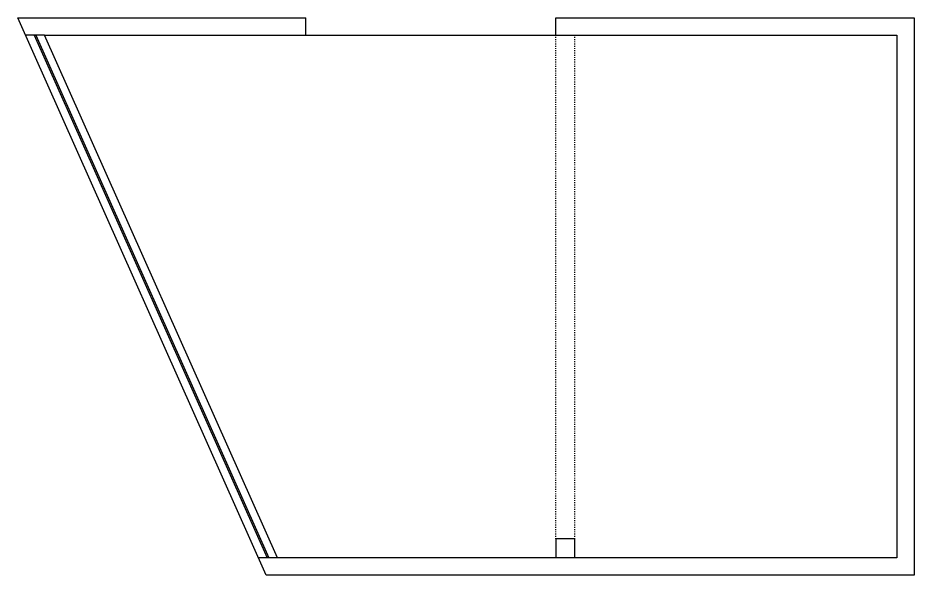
# Model space of a CAD drawing. Header units: millimetres. Extents: x 30849 to 148306, y 28561 to 116154.
# Drawn here: x 131866 to 143880, y 108684 to 116154 of the extents above; entities that cross this region are included whole.
import ezdxf

# ---------------------------------------------------------------- set-up
doc = ezdxf.new("R2010")
doc.units = ezdxf.units.MM
doc.header["$MEASUREMENT"] = 0
doc.linetypes.add('ACAD_ISO03W100', pattern=[30, 12, -18])

msp = doc.modelspace()

# ---------------------------------------------------------------- linework, layer by layer
for p, q in [((131866.12, 116154.08), (135725.42, 116154.08)), ((135195.11, 108683.68), (131866.12, 116154.08)), ((135725.42, 115924.08), (135725.42, 116154.08)), ((139078.22, 115924.08), (139078.22, 116154.08)), ((139078.22, 116154.08), (143880.22, 116154.08)), ((143880.22, 116154.08), (143880.22, 108683.68)), ((132220.42, 115924.08), (131968.62, 115924.08)), ((132083.57, 115924.08), (135207.57, 108913.68)), ((132105.47, 115924.08), (135229.47, 108913.68)), ((132220.42, 115924.08), (135725.42, 115924.08)), ((135344.42, 108913.68), (132220.42, 115924.08)), ((135725.42, 115924.08), (139078.22, 115924.08)), ((139078.22, 115924.08), (143650.22, 115924.08)), ((143650.22, 115924.08), (143650.22, 108913.68)), ((139332.22, 109167.68), (139078.22, 109167.68)), ((139078.22, 109167.68), (139078.22, 108913.68)), ((139332.22, 108913.68), (139332.22, 109167.68)), ((135344.42, 108913.68), (135092.62, 108913.68)), ((139078.22, 108913.68), (135344.42, 108913.68)), ((139332.22, 108913.68), (139078.22, 108913.68)), ((143650.22, 108913.68), (139332.22, 108913.68)), ((143880.22, 108683.68), (135195.11, 108683.68))]:
    msp.add_line(p, q)
at = {"linetype": 'ACAD_ISO03W100'}
for p, q in [((139078.22, 109167.68), (139078.22, 115924.08)), ((139332.22, 109167.68), (139332.22, 115924.08))]:
    msp.add_line(p, q, dxfattribs=at)

doc.saveas('drawing.dxf')
